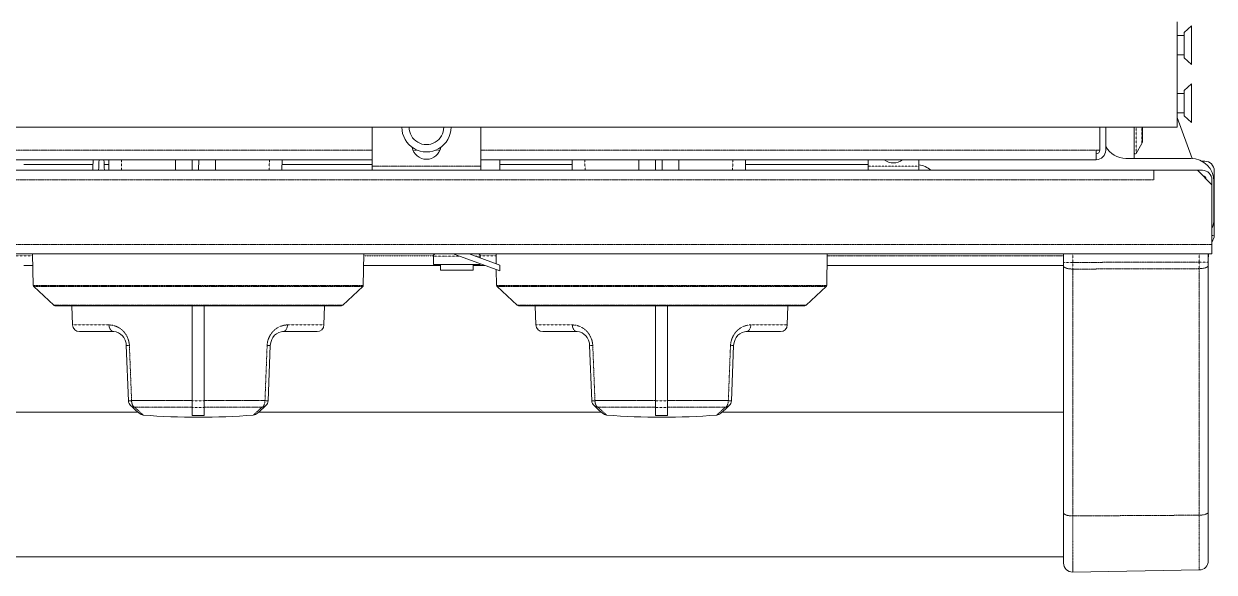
# Model space of a CAD drawing. Header units: millimetres. Extents: x 60499 to 556746, y 248297 to 497145.
# Drawn here: x 344294 to 352924, y 472879 to 476853 of the extents above; entities that cross this region are included whole.
import ezdxf

# ---------------------------------------------------------------- set-up
doc = ezdxf.new("R2010")
doc.units = ezdxf.units.MM
doc.linetypes.add('PHANTOM', pattern=[20, 10, -2, 2, -2, 2, -2])

msp = doc.modelspace()

# ---------------------------------------------------------------- linework, layer by layer
at = {"color": 7, "lineweight": 13, "ltscale": 0.03937}
for p, q in [((352655.2, 476868.9), (352655.2, 476104.7)), ((328300.4, 476104.7), (352655.2, 476104.7)), ((346819.7, 475868.3), (334219.8, 475868.3)), ((352068.1, 475868.3), (347606.6, 475868.3)), ((328552.3, 475791.8), (352487.2, 475791.8)), ((350414.5, 475832.5), (349525.5, 475832.5)), ((328132.4, 475185.5), (352907.1, 475185.5)), ((350117, 475102.1), (351831.5, 475102.1)), ((351831.5, 475099.5), (351831.5, 473310.1)), ((352881.3, 473315.8), (352881.3, 475102.5)), ((344519.8, 474810.1), (345558.7, 474810.1)), ((345515, 474810.1), (345515, 474121.9)), ((345558.7, 474810.1), (346597.5, 474810.1)), ((345602.3, 474810.1), (345602.3, 474121.9)), ((347879.1, 474810.1), (348918, 474810.1)), ((348874.3, 474810.1), (348874.3, 474121.9)), ((348918, 474810.1), (349956.8, 474810.1)), ((348961.6, 474810.1), (348961.6, 474121.9)), ((345120.8, 474038.8), (342689, 474038.8)), ((348480.1, 474038.8), (345996.6, 474038.8)), ((351831.5, 474038.8), (349355.9, 474038.8)), ((351831.5, 472989), (342512.7, 472989)), ((351899, 472878.8), (352816.1, 472894.8))]:
    msp.add_line(p, q, dxfattribs=at)
at = {"color": 7, "lineweight": 13, "ltscale": 0.002153}
for p, q in [((352760.1, 476837.8), (352705.5, 476790.4)), ((352760.1, 476559), (352705.5, 476606.5)), ((352760.1, 476417.9), (352705.5, 476370.5)), ((352760.1, 476139.1), (352705.5, 476186.5))]:
    msp.add_line(p, q, dxfattribs=at)
at = {"color": 7, "lineweight": 13, "ltscale": 0.0083}
for p, q in [((352760.1, 476559), (352760.1, 476837.8)), ((352760.1, 476139.1), (352760.1, 476417.9))]:
    msp.add_line(p, q, dxfattribs=at)
at = {"color": 7, "lineweight": 13, "ltscale": 0.0015}
for p, q in [((352705.5, 476768.1), (352655.2, 476768.1)), ((352705.5, 476628.7), (352655.2, 476628.7)), ((352705.5, 476348.2), (352655.2, 476348.2)), ((352705.5, 476208.8), (352655.2, 476208.8))]:
    msp.add_line(p, q, dxfattribs=at)
at = {"color": 7, "lineweight": 13, "ltscale": 0.005475}
for p, q in [((352705.5, 476606.5), (352705.5, 476790.4)), ((352705.5, 476186.5), (352705.5, 476370.5))]:
    msp.add_line(p, q, dxfattribs=at)
at = {"color": 7, "lineweight": 13, "ltscale": 0.009417}
msp.add_line((352763.4, 475877.5), (352655.2, 476174.7), dxfattribs=at)
at = {"color": 7, "lineweight": 13, "ltscale": 0.008462}
for p, q in [((346819.7, 476104.7), (346819.7, 475820.4)), ((347606.6, 476104.7), (347606.6, 475820.4))]:
    msp.add_line(p, q, dxfattribs=at)
at = {"color": 7, "lineweight": 13, "ltscale": 0.004972}
for p, q in [((352094.2, 476104.7), (352094.2, 475937.6)), ((352137.5, 475937.6), (352137.5, 476104.7))]:
    msp.add_line(p, q, dxfattribs=at)
at = {"color": 7, "lineweight": 13, "ltscale": 0.006756}
msp.add_line((352343.5, 476104.7), (352343.5, 475877.7), dxfattribs=at)
at = {"color": 7, "linetype": 'PHANTOM', "lineweight": 13, "ltscale": 0.005666}
msp.add_line((352357.6, 475914.3), (352357.6, 476104.6), dxfattribs=at)
at = {"color": 7, "linetype": 'PHANTOM', "lineweight": 13, "ltscale": 0.003522}
msp.add_line((352399.2, 475986.3), (352399.2, 476104.6), dxfattribs=at)
at = {"color": 7, "lineweight": 13, "ltscale": 0.002897}
msp.add_line((352404.8, 476007.3), (352404.8, 476104.6), dxfattribs=at)
at = {"color": 7, "lineweight": 13, "ltscale": 0.002475}
msp.add_line((352399.2, 475986.3), (352357.6, 475914.3), dxfattribs=at)
at = {"color": 7, "linetype": 'PHANTOM', "lineweight": 13, "ltscale": 0.03937}
for p, q in [((346819.7, 475937.6), (334219.8, 475937.6)), ((352068.1, 475937.6), (347606.6, 475937.6)), ((347606.6, 475820.4), (346819.7, 475820.4)), ((328552.3, 475723), (352487.2, 475723)), ((328132.4, 475254.4), (352907.1, 475254.4)), ((350118.2, 475171), (351831.5, 475171)), ((351899, 475123.9), (352816.1, 475126.8)), ((351899, 475075.7), (352816.1, 475078.7)), ((352816.1, 473292), (352816.1, 475078.7)), ((351899, 475075.7), (351899, 473286.3)), ((345558.7, 474957.8), (344362.1, 474957.8)), ((345558.7, 474948.8), (344366.1, 474948.8)), ((346755.2, 474957.8), (345558.7, 474957.8)), ((346751.2, 474948.8), (345558.7, 474948.8)), ((348918, 474957.8), (347721.4, 474957.8)), ((348918, 474948.8), (347725.4, 474948.8)), ((350114.5, 474957.8), (348918, 474957.8)), ((350110.5, 474948.8), (348918, 474948.8)), ((344511.2, 474813.5), (345558.7, 474813.5)), ((345558.7, 474813.5), (346606.1, 474813.5)), ((347870.5, 474813.5), (348918, 474813.5)), ((348918, 474813.5), (349965.4, 474813.5)), ((352816.1, 473292), (351899, 473286.3))]:
    msp.add_line(p, q, dxfattribs=at)
at = {"color": 7, "lineweight": 13, "ltscale": 0.002275}
for p, q in [((344911, 475791.8), (344909.7, 475868.3)), ((345393.7, 475791.8), (345392.7, 475868.3)), ((345514.9, 475791.8), (345513.5, 475868.3)), ((345562.9, 475868.3), (345561.5, 475791.8)), ((345682.7, 475791.8), (345683.7, 475868.3)), ((346165.4, 475791.8), (346166.7, 475868.3)), ((347744.7, 475791.8), (347744.7, 475868.3)), ((348270.5, 475791.8), (348269.2, 475868.3)), ((348753.2, 475791.8), (348752.1, 475868.3)), ((348874.3, 475791.8), (348873, 475868.3)), ((348922.3, 475868.3), (348921, 475791.8)), ((349042.1, 475791.8), (349043.2, 475868.3)), ((349524.8, 475791.8), (349526.1, 475868.3))]:
    msp.add_line(p, q, dxfattribs=at)
at = {"color": 7, "linetype": 'PHANTOM', "lineweight": 13, "ltscale": 0.002275}
for p, q in [((345003.4, 475791.8), (345002.1, 475868.3)), ((346073, 475791.8), (346074.3, 475868.3)), ((348362.9, 475791.8), (348361.5, 475868.3)), ((349432.4, 475791.8), (349433.8, 475868.3))]:
    msp.add_line(p, q, dxfattribs=at)
at = {"color": 7, "linetype": 'PHANTOM', "lineweight": 13, "ltscale": 0.000934931}
msp.add_line((347147, 475937.6), (347115.6, 475937.6), dxfattribs=at)
at = {"color": 7, "linetype": 'PHANTOM', "lineweight": 13, "ltscale": 0.000934871}
msp.add_line((347310.6, 475937.6), (347279.2, 475937.6), dxfattribs=at)
at = {"color": 7, "lineweight": 13, "ltscale": 0.001425}
for p, q in [((350414.5, 475868.3), (350414.5, 475820.4)), ((350781.5, 475868.3), (350781.5, 475820.4))]:
    msp.add_line(p, q, dxfattribs=at)
at = {"color": 7, "lineweight": 13, "ltscale": 0.002065}
msp.add_line((352068.1, 475937.6), (352068.1, 475868.3), dxfattribs=at)
at = {"color": 7, "lineweight": 13, "ltscale": 0.000774954}
msp.add_line((352094.2, 475937.6), (352068.1, 475937.6), dxfattribs=at)
at = {"color": 7, "lineweight": 13, "ltscale": 0.014}
msp.add_line((352284.1, 475877.7), (352754.4, 475877.7), dxfattribs=at)
at = {"color": 7, "lineweight": 13, "ltscale": 0.000611853}
msp.add_line((352855, 475857.4), (352834.4, 475857.4), dxfattribs=at)
at = {"color": 7, "lineweight": 13, "ltscale": 0.014919}
msp.add_line((344795.1, 475832.5), (344293.9, 475832.5), dxfattribs=at)
at = {"color": 7, "lineweight": 13, "ltscale": 0.001007}
msp.add_line((344910.3, 475832.5), (344876.5, 475832.5), dxfattribs=at)
at = {"color": 7, "lineweight": 13, "ltscale": 0.019457}
msp.add_line((346819.7, 475832.5), (346166.1, 475832.5), dxfattribs=at)
at = {"color": 7, "lineweight": 13, "ltscale": 0.000850047}
for p, q in [((346819.7, 475820.4), (346819.7, 475791.8)), ((347606.6, 475820.4), (347606.6, 475791.8)), ((350414.5, 475791.8), (350414.5, 475820.4)), ((350781.5, 475791.8), (350781.5, 475820.4))]:
    msp.add_line(p, q, dxfattribs=at)
at = {"color": 7, "lineweight": 13, "ltscale": 0.01563}
msp.add_line((348269.8, 475832.5), (347744.7, 475832.5), dxfattribs=at)
at = {"color": 7, "linetype": 'PHANTOM', "lineweight": 13, "ltscale": 0.010925}
msp.add_line((350414.5, 475820.4), (350781.5, 475820.4), dxfattribs=at)
at = {"color": 7, "lineweight": 13, "ltscale": 0.00205}
for p, q in [((352487.2, 475723), (352487.2, 475791.8)), ((352487.2, 475723), (352487.2, 475791.8)), ((352907.1, 475185.5), (352907.1, 475254.4))]:
    msp.add_line(p, q, dxfattribs=at)
at = {"color": 7, "lineweight": 13, "ltscale": 0.009375}
msp.add_line((352802.1, 475791.8), (352487.2, 475791.8), dxfattribs=at)
at = {"color": 7, "lineweight": 13, "ltscale": 0.004419}
msp.add_line((352907.1, 475686.9), (352802.1, 475791.8), dxfattribs=at)
at = {"color": 7, "lineweight": 13, "ltscale": 0.001075}
for p, q in [((352802.1, 475791.8), (352838.2, 475791.8)), ((352907.1, 475686.9), (352907.1, 475723))]:
    msp.add_line(p, q, dxfattribs=at)
at = {"color": 7, "lineweight": 13, "ltscale": 0.013975}
msp.add_line((352923.8, 475788.6), (352923.8, 475319.1), dxfattribs=at)
at = {"color": 7, "lineweight": 13, "ltscale": 0.012875}
msp.add_line((352907.1, 475254.4), (352907.1, 475686.9), dxfattribs=at)
at = {"color": 7, "lineweight": 13, "ltscale": 0.008016}
msp.add_line((352922.4, 475440.5), (352922.4, 475709.8), dxfattribs=at)
at = {"color": 7, "linetype": 'PHANTOM', "lineweight": 13, "ltscale": 0.000497833}
msp.add_line((352907.1, 475319.1), (352923.8, 475319.1), dxfattribs=at)
at = {"color": 7, "linetype": 'PHANTOM', "lineweight": 13, "ltscale": 0.006149}
msp.add_line((344151.9, 475171), (344358.4, 475171), dxfattribs=at)
at = {"color": 7, "lineweight": 13, "ltscale": 0.00678}
for p, q in [((344362.1, 474957.8), (344358.1, 475185.5)), ((346755.2, 474957.8), (346759.2, 475185.5)), ((350114.5, 474957.8), (350118.5, 475185.5))]:
    msp.add_line(p, q, dxfattribs=at)
at = {"color": 7, "linetype": 'PHANTOM', "lineweight": 13, "ltscale": 0.015024}
msp.add_line((346759, 475171), (347263.7, 475171), dxfattribs=at)
at = {"color": 7, "linetype": 'PHANTOM', "lineweight": 13, "ltscale": 0.002629}
msp.add_line((347263.5, 475169), (347351.8, 475169), dxfattribs=at)
at = {"color": 7, "lineweight": 13, "ltscale": 0.001758}
msp.add_line((347263.5, 475169), (347263.5, 475109.9), dxfattribs=at)
at = {"color": 7, "linetype": 'PHANTOM', "lineweight": 13, "ltscale": 0.002969}
msp.add_line((347351.8, 475169), (347451.6, 475169), dxfattribs=at)
at = {"color": 7, "lineweight": 13, "ltscale": 0.010725}
msp.add_line((347744.7, 475062.3), (347406.2, 475185.5), dxfattribs=at)
at = {"color": 7, "lineweight": 13, "ltscale": 0.00707}
msp.add_line((347744.7, 475104.3), (347521.5, 475185.5), dxfattribs=at)
at = {"color": 7, "linetype": 'PHANTOM', "lineweight": 13, "ltscale": 0.001067}
msp.add_line((347566.9, 475169), (347602.8, 475169), dxfattribs=at)
at = {"color": 7, "linetype": 'PHANTOM', "lineweight": 13, "ltscale": 0.003424}
msp.add_line((347602.7, 475171), (347717.7, 475171), dxfattribs=at)
at = {"color": 7, "lineweight": 13, "ltscale": 0.000388438}
msp.add_line((347602.8, 475169), (347602.8, 475155.9), dxfattribs=at)
at = {"color": 7, "lineweight": 13, "ltscale": 0.002136}
msp.add_line((347718.7, 475113.7), (347717.4, 475185.5), dxfattribs=at)
at = {"color": 7, "lineweight": 13, "ltscale": 0.001834}
msp.add_line((351831.5, 475185.5), (351831.5, 475123.9), dxfattribs=at)
at = {"color": 7, "linetype": 'PHANTOM', "lineweight": 13, "ltscale": 0.001834}
msp.add_line((351899, 475185.5), (351899, 475123.9), dxfattribs=at)
at = {"color": 7, "linetype": 'PHANTOM', "lineweight": 13, "ltscale": 0.001745}
msp.add_line((352816.1, 475126.8), (352816.1, 475185.5), dxfattribs=at)
at = {"color": 7, "lineweight": 13, "ltscale": 0.001745}
msp.add_line((352881.3, 475126.8), (352881.3, 475185.5), dxfattribs=at)
at = {"color": 7, "lineweight": 13, "ltscale": 0.00043037}
msp.add_line((352881.7, 475171), (352881.7, 475185.5), dxfattribs=at)
at = {"color": 7, "lineweight": 13, "ltscale": 0.001956}
msp.add_line((344293.9, 475102.1), (344359.6, 475102.1), dxfattribs=at)
at = {"color": 7, "lineweight": 13, "ltscale": 0.016593}
msp.add_line((346757.8, 475102.1), (347315.2, 475102.1), dxfattribs=at)
at = {"color": 7, "lineweight": 13, "ltscale": 0.002629}
msp.add_line((347263.5, 475109.9), (347351.8, 475109.9), dxfattribs=at)
at = {"color": 7, "lineweight": 13, "ltscale": 0.00125}
for p, q in [((347315.2, 475109.9), (347315.2, 475067.9)), ((347551.1, 475109.9), (347551.1, 475067.9)), ((347744.7, 475062.3), (347744.7, 475104.3))]:
    msp.add_line(p, q, dxfattribs=at)
at = {"color": 7, "lineweight": 13, "ltscale": 0.007471}
msp.add_line((347351.8, 475109.9), (347602.8, 475109.9), dxfattribs=at)
at = {"color": 7, "lineweight": 13, "ltscale": 0.002499}
msp.add_line((347551.2, 475102.1), (347635.1, 475102.1), dxfattribs=at)
at = {"color": 7, "lineweight": 13, "ltscale": 0.000119667}
msp.add_line((347602.8, 475113.9), (347602.8, 475109.9), dxfattribs=at)
at = {"color": 7, "linetype": 'PHANTOM', "lineweight": 13, "ltscale": 0.002009}
msp.add_line((351899, 475123.9), (351831.5, 475123.9), dxfattribs=at)
at = {"color": 7, "lineweight": 13, "ltscale": 0.000725573}
for p, q in [((351831.5, 475123.9), (351831.5, 475099.5)), ((352881.3, 475102.5), (352881.3, 475126.8))]:
    msp.add_line(p, q, dxfattribs=at)
at = {"color": 7, "linetype": 'PHANTOM', "lineweight": 13, "ltscale": 0.001433}
for p, q in [((351899, 475123.9), (351899, 475075.7)), ((352816.1, 475078.7), (352816.1, 475126.8))]:
    msp.add_line(p, q, dxfattribs=at)
at = {"color": 7, "linetype": 'PHANTOM', "lineweight": 13, "ltscale": 0.001941}
msp.add_line((352816.1, 475126.8), (352881.3, 475126.8), dxfattribs=at)
at = {"color": 7, "lineweight": 13, "ltscale": 0.001829}
msp.add_line((347315.2, 475067.9), (347376.6, 475067.9), dxfattribs=at)
at = {"color": 7, "lineweight": 13, "ltscale": 0.005197}
msp.add_line((347376.6, 475067.9), (347551.1, 475067.9), dxfattribs=at)
at = {"color": 7, "lineweight": 13, "ltscale": 0.003385}
msp.add_line((347721.4, 474957.8), (347719.4, 475071.5), dxfattribs=at)
at = {"color": 7, "lineweight": 13, "ltscale": 0.005906}
for p, q in [((344511.2, 474813.5), (344366.1, 474948.8)), ((346606.1, 474813.5), (346751.2, 474948.8)), ((347870.5, 474813.5), (347725.4, 474948.8)), ((349965.4, 474813.5), (350110.5, 474948.8))]:
    msp.add_line(p, q, dxfattribs=at)
at = {"color": 7, "lineweight": 13, "ltscale": 0.004141}
for p, q in [((344642.6, 474810.1), (344647.4, 474671.1)), ((346469.9, 474671.1), (346474.8, 474810.1)), ((348001.9, 474810.1), (348006.7, 474671.1)), ((349829.2, 474671.1), (349834, 474810.1))]:
    msp.add_line(p, q, dxfattribs=at)
at = {"color": 7, "linetype": 'PHANTOM', "lineweight": 13, "ltscale": 0.007862}
for p, q in [((344911.5, 474671.1), (344647.4, 474671.1)), ((346469.9, 474671.1), (346205.8, 474671.1)), ((348270.8, 474671.1), (348006.7, 474671.1)), ((349829.2, 474671.1), (349565.1, 474671.1))]:
    msp.add_line(p, q, dxfattribs=at)
at = {"color": 7, "lineweight": 13, "ltscale": 0.007427}
msp.add_line((344697.8, 474622.4), (344947.3, 474622.4), dxfattribs=at)
at = {"color": 7, "lineweight": 13, "ltscale": 0.007428}
for p, q in [((346170, 474622.4), (346419.6, 474622.4)), ((348057.1, 474622.4), (348306.6, 474622.4)), ((349529.3, 474622.4), (349778.8, 474622.4))]:
    msp.add_line(p, q, dxfattribs=at)
at = {"color": 7, "lineweight": 13, "ltscale": 0.011891}
for p, q in [((345052.1, 474121.8), (345036.9, 474520.9)), ((346065.2, 474121.8), (346080.5, 474520.9)), ((348411.4, 474121.8), (348396.1, 474520.9)), ((349424.5, 474121.8), (349439.8, 474520.9))]:
    msp.add_line(p, q, dxfattribs=at)
at = {"color": 7, "lineweight": 13, "ltscale": 0.01189}
for p, q in [((345036.9, 474520.9), (345052.1, 474121.8)), ((348396.1, 474520.9), (348411.4, 474121.8))]:
    msp.add_line(p, q, dxfattribs=at)
at = {"color": 7, "linetype": 'PHANTOM', "lineweight": 13, "ltscale": 0.011891}
for p, q in [((345059.5, 474521.1), (345075.2, 474122)), ((346042.2, 474122), (346057.9, 474521.1)), ((348418.7, 474521.1), (348434.5, 474122)), ((349401.4, 474122), (349417.2, 474521.1))]:
    msp.add_line(p, q, dxfattribs=at)
at = {"color": 7, "linetype": 'PHANTOM', "lineweight": 13, "ltscale": 0.013092}
for p, q in [((345515, 474122), (345075.2, 474122)), ((346042.2, 474122), (345602.3, 474122)), ((348874.3, 474122), (348434.5, 474122)), ((349401.4, 474122), (348961.6, 474122))]:
    msp.add_line(p, q, dxfattribs=at)
at = {"color": 7, "linetype": 'PHANTOM', "lineweight": 13, "ltscale": 0.012417}
for p, q in [((345097.9, 474074), (345515, 474074)), ((345602.3, 474074), (346019.5, 474074)), ((348457.2, 474074), (348874.3, 474074)), ((348961.6, 474074), (349378.8, 474074))]:
    msp.add_line(p, q, dxfattribs=at)
at = {"color": 7, "lineweight": 13, "ltscale": 0.001497}
for p, q in [((345515, 474071.6), (345515, 474121.9)), ((345602.3, 474071.6), (345602.3, 474121.9)), ((348874.3, 474071.6), (348874.3, 474121.9)), ((348961.6, 474071.6), (348961.6, 474121.9))]:
    msp.add_line(p, q, dxfattribs=at)
at = {"color": 7, "linetype": 'PHANTOM', "lineweight": 13, "ltscale": 0.0026}
for p, q in [((345602.3, 474121.9), (345515, 474121.9)), ((345602.3, 474071.6), (345515, 474071.6)), ((348961.6, 474121.9), (348874.3, 474121.9)), ((348961.6, 474071.6), (348874.3, 474071.6))]:
    msp.add_line(p, q, dxfattribs=at)
at = {"color": 7, "lineweight": 13, "ltscale": 0.001733}
for p, q in [((345515, 474013.4), (345515, 474071.6)), ((345602.3, 474013.4), (345602.3, 474071.6)), ((348874.3, 474013.4), (348874.3, 474071.6)), ((348961.6, 474013.4), (348961.6, 474071.6))]:
    msp.add_line(p, q, dxfattribs=at)
at = {"color": 7, "lineweight": 13, "ltscale": 0.0026}
for p, q in [((345602.3, 474013.4), (345515, 474013.4)), ((348961.6, 474013.4), (348874.3, 474013.4))]:
    msp.add_line(p, q, dxfattribs=at)
at = {"color": 7, "lineweight": 13, "ltscale": 0.010864}
msp.add_line((351831.5, 472945.1), (351831.5, 473310.1), dxfattribs=at)
at = {"color": 7, "linetype": 'PHANTOM', "lineweight": 13, "ltscale": 0.012131}
msp.add_line((351899, 472878.8), (351899, 473286.3), dxfattribs=at)
at = {"color": 7, "linetype": 'PHANTOM', "lineweight": 13, "ltscale": 0.011825}
msp.add_line((352816.1, 473292), (352816.1, 472894.8), dxfattribs=at)
at = {"color": 7, "lineweight": 13, "ltscale": 0.010558}
msp.add_line((352881.3, 473315.8), (352881.3, 472961.1), dxfattribs=at)
at = {"color": 7, "lineweight": 13, "ltscale": 3.44833e-05}
msp.add_line((351897.9, 472878.8), (351899, 472878.8), dxfattribs=at)
at = {"color": 7, "linetype": 'PHANTOM', "lineweight": 13, "ltscale": 0.03937}
for points in [[(344911.5, 474671.1), (344936.9, 474668.7), (344950.2, 474665.4), (344963.8, 474660.7), (344976.6, 474654.7), (344989.5, 474647.1), (345005.7, 474634.7), (345021.7, 474618.4), (345034.8, 474600.6), (345046.7, 474577.8), (345054, 474556.9), (345058.3, 474535.3), (345059.5, 474521.1)], [(346057.9, 474521.1), (346060.5, 474544.2), (346064.1, 474559.4), (346068.6, 474572.9), (346079.4, 474595.4), (346093.2, 474615.5), (346109.3, 474632.6), (346125.7, 474645.6), (346137.8, 474653.1), (346149.8, 474659.1), (346173.5, 474667.1), (346189.8, 474670.1), (346205.8, 474671.1)], [(348270.8, 474671.1), (348296.1, 474668.7), (348309.5, 474665.4), (348323.1, 474660.7), (348335.9, 474654.7), (348348.8, 474647.1), (348365, 474634.7), (348381, 474618.4), (348394.1, 474600.6), (348406, 474577.8), (348413.3, 474556.9), (348417.6, 474535.3), (348418.7, 474521.1)], [(349417.2, 474521.1), (349419.8, 474544.2), (349423.3, 474559.4), (349427.9, 474572.9), (349438.7, 474595.4), (349452.5, 474615.5), (349468.6, 474632.6), (349485, 474645.6), (349497, 474653.1), (349509, 474659.1), (349532.7, 474667.1), (349549.1, 474670.1), (349565.1, 474671.1)], [(345059.5, 474521.1), (345038.8, 474520.8), (345037.1, 474520.9), (345036.9, 474520.9), (345036.9, 474520.9), (345036.9, 474520.9)], [(346057.9, 474521.1), (346079.6, 474520.8), (346080.4, 474520.9), (346080.5, 474520.9), (346080.5, 474520.9)], [(348418.7, 474521.1), (348398.1, 474520.8), (348396.4, 474520.9), (348396.2, 474520.9), (348396.2, 474520.9), (348396.1, 474520.9)], [(349417.2, 474521.1), (349438.9, 474520.8), (349439.7, 474520.9), (349439.7, 474520.9), (349439.8, 474520.9)], [(345052.1, 474121.8), (345052.2, 474121.8), (345052.2, 474121.7), (345053.2, 474121.7), (345074.7, 474122), (345075.2, 474122)], [(346042.2, 474122), (346064.2, 474121.7), (346065.1, 474121.7), (346065.2, 474121.8), (346065.2, 474121.8)], [(348411.4, 474121.8), (348411.4, 474121.8), (348411.5, 474121.7), (348412.4, 474121.7), (348434, 474122), (348434.5, 474122)], [(349401.4, 474122), (349423.4, 474121.7), (349424.4, 474121.7), (349424.5, 474121.8), (349424.5, 474121.8)]]:
    msp.add_lwpolyline(points, dxfattribs=at)
at = {"color": 7, "lineweight": 13, "ltscale": 0.03937}
for points in [[(344947.3, 474622.4), (344963.8, 474620.5), (344981.4, 474614), (344995.7, 474604.9), (345008.4, 474593), (345018.2, 474580.3), (345028.6, 474560.3), (345034.9, 474538.3), (345036.9, 474520.9)], [(346080.5, 474520.9), (346083.6, 474544), (346091, 474565.4), (346099.2, 474580.4), (346111.8, 474596.1), (346125.2, 474607.5), (346143, 474617.2), (346160.3, 474621.7), (346170, 474622.4)], [(348306.6, 474622.4), (348323.1, 474620.5), (348340.7, 474614), (348355, 474604.9), (348367.7, 474593), (348377.5, 474580.3), (348387.9, 474560.3), (348394.2, 474538.3), (348396.1, 474520.9)], [(349439.8, 474520.9), (349442.9, 474544), (349450.2, 474565.4), (349458.5, 474580.4), (349471.1, 474596.1), (349484.5, 474607.5), (349502.3, 474617.2), (349519.5, 474621.7), (349529.3, 474622.4)]]:
    msp.add_lwpolyline(points, dxfattribs=at)
for centre, radius, start, end in [((347213.1, 476103.4), 178.5, 179.59987, 0.40014), ((347213.1, 476103.4), 125.6, 179.43123, 0.56878), ((347213.1, 475976.6), 105, 190.26987, 349.73013), ((352284.1, 476045.7), 168, 209.19064, 270), ((352362.8, 476007.3), 42, 330, 360), ((346852.6, 475738.2), 2059.7, 176.37983, 178.50802), ((346941.9, 475736), 2106.1, 176.40021, 178.48145), ((342768, 475734.8), 2110.8, 1.54788, 3.62458), ((350598.4, 475949.7), 105, 230.89863, 309.10137), ((352068.1, 475937.6), 26, 270, 0), ((352068.1, 475937.6), 69.4, 270, 0), ((352351.1, 475918.1), 7.56, 179.99999, 330), ((352372.1, 475886), 28.6, 180.00001, 196.87342), ((352754.4, 475709.8), 168, 0, 90), ((352855, 475788.6), 68.9, 0, 90), ((350761, 475664.6), 168, 49.26976, 82.9918), ((352838.2, 475723), 68.9, 0, 90), ((352838.2, 475723), 28.6, 9.20287, 80.79714), ((352754.4, 475440.5), 168, 335.3677, 0), ((352855, 475319.1), 68.9, 319.23146, 0), ((347280, 475169), 16.5, 90, 180.00001), ((347586.3, 475169), 16.5, 0, 90), ((352812.8, 475171), 68.9, 353.67926, 360), ((344374.7, 474958), 12.6, 181, 227), ((346742.6, 474958), 12.6, 313, 359), ((347734, 474958), 12.6, 181, 227), ((350101.9, 474958), 12.6, 313, 359), ((344519.8, 474822.7), 12.6, 227, 270), ((346597.5, 474822.7), 12.6, 270, 313), ((347879.1, 474822.7), 12.6, 227, 270), ((349956.8, 474822.7), 12.6, 270, 313), ((344697.8, 474672.8), 50.4, 182.00001, 270), ((346419.6, 474672.8), 50.4, 270, 357.99999), ((348057.1, 474672.8), 50.4, 182.00001, 270), ((349778.8, 474672.8), 50.4, 270, 357.99999), ((345102.5, 474123.7), 50.4, 182.19147, 227.51897), ((345102.5, 474123.7), 50.4, 182.1704, 227.49594), ((355352.7, 485308.5), 15221.6, 227.49654, 227.80993), ((335764.6, 485308.5), 15221.6, 312.19007, 312.50344), ((346014.9, 474123.7), 50.4, 312.49999, 357.8085), ((348461.8, 474123.7), 50.4, 182.19147, 227.51897), ((348461.8, 474123.7), 50.4, 182.1704, 227.49594), ((358712, 485308.5), 15221.6, 227.49654, 227.80993), ((339123.9, 485308.5), 15221.6, 312.19007, 312.50344), ((349374.1, 474123.7), 50.4, 312.49999, 357.8085), ((345163.8, 474067.8), 50.4, 227.85864, 265.45943), ((345558.7, 479040.7), 5038.9, 265.45972, 270), ((345558.7, 479040.7), 5038.9, 270, 274.54028), ((345953.6, 474067.8), 50.4, 274.54056, 312.14136), ((348523.1, 474067.8), 50.4, 227.85864, 265.45943), ((348918, 479040.7), 5038.9, 265.45972, 270), ((348918, 479040.7), 5038.9, 270, 274.54028), ((349312.8, 474067.8), 50.4, 274.54056, 312.14136), ((351897.9, 472945.1), 66.3, 180.00001, 270), ((352814.9, 472961.1), 66.3, 271, 360)]:
    msp.add_arc(centre, radius, start, end, dxfattribs=at)
at = {"color": 7, "linetype": 'PHANTOM', "lineweight": 13, "ltscale": 0.03937}
for centre, radius, start, end in [((356142.7, 486131.8), 16351.6, 227.51049, 227.80407), ((334982.2, 486123.4), 16340.4, 312.19601, 312.48979), ((346016.4, 474122.1), 48.2, 273.64268, 312.40162), ((359501.9, 486131.8), 16351.6, 227.51049, 227.80407), ((338341.5, 486123.4), 16340.4, 312.19601, 312.48979), ((349375.7, 474122.1), 48.2, 273.64268, 312.40162)]:
    msp.add_arc(centre, radius, start, end, dxfattribs=at)
for centre, major_axis, ratio, start_param, end_param in [((351897.9, 475099.5), (66.3, 0), 0.358368, 3.141593, 4.729842), ((352814.9, 475102.5), (-66.3, 0), 0.358368, 1.58825, 3.141593), ((344947.3, 474672.8), (0, -50.4), 0.710179, 4.747244, 6.283166), ((346170, 474672.8), (0, -50.4), 0.710166, 0, 1.53589), ((348306.6, 474672.8), (0, -50.4), 0.710179, 4.747244, 6.283166), ((349529.3, 474672.8), (0, -50.4), 0.710166, 0, 1.53589), ((345102.5, 474123.7), (-34, -37.1), 0.973066, 6.283185, 6.945703), ((345102.5, 474123.7), (0, 50.4), 0.541983, 1.605703, 2.972054), ((346014.9, 474123.7), (0, 50.4), 0.541983, 3.311131, 4.677482), ((348461.8, 474123.7), (-34, -37.1), 0.973066, 6.283185, 6.945703), ((348461.8, 474123.7), (0, 50.4), 0.541983, 1.605703, 2.972054), ((349374.1, 474123.7), (0, 50.4), 0.541983, 3.311131, 4.677482), ((351897.9, 473310.1), (66.3, 0), 0.358368, 3.141593, 4.729842), ((352814.9, 473315.8), (-66.3, 0), 0.358368, 1.58825, 3.141593)]:
    msp.add_ellipse(centre, major_axis=major_axis, ratio=ratio, start_param=start_param, end_param=end_param, dxfattribs=at)

doc.saveas('drawing.dxf')
